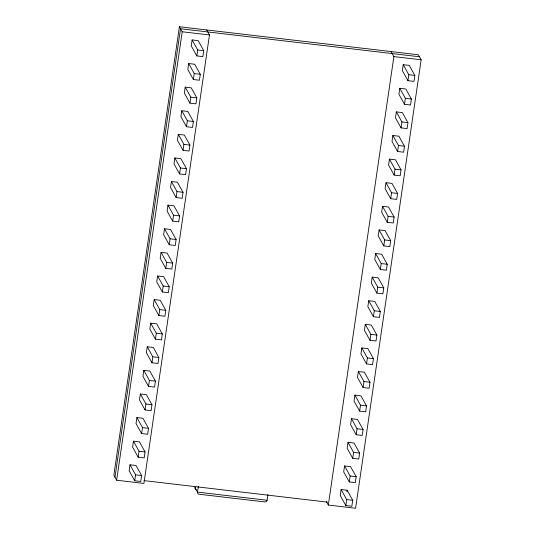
<?xml version="1.0" encoding="UTF-8"?>
<svg xmlns="http://www.w3.org/2000/svg" width="535" height="535" viewBox="0 0 535 535"><rect width="100%" height="100%" fill="white"/><g stroke="black" fill="none" stroke-linecap="round" stroke-linejoin="round"><path stroke-width="0.8" d="M326.323 501.462L328.316 505.053L355.588 508.25L421.152 59.793L418.357 54.771L179.412 26.75L113.848 475.207L116.643 480.229L143.908 483.426L209.479 34.969L206.684 29.947M114.965 477.213L180.536 28.756L419.493 56.784M116.643 480.229L182.214 31.772L179.412 26.75M129.998 464.781L129.129 470.726L134.72 480.778L140.738 481.48L141.608 475.535L136.017 465.49L129.998 464.781L135.589 474.826L134.72 480.778M133.449 441.181L132.58 447.126L138.17 457.171L144.196 457.88L145.065 451.928L139.475 441.883L133.449 441.181L139.04 451.226L138.17 457.171M136.9 417.574L136.03 423.526L141.621 433.571L147.647 434.273L148.516 428.328L142.925 418.283L136.9 417.574L142.491 427.619L141.621 433.571M140.351 393.974L139.481 399.919L145.072 409.964L151.097 410.673L151.967 404.728L146.376 394.676L140.351 393.974L145.941 404.019L145.072 409.964M143.801 370.367L142.932 376.319L148.523 386.364L154.548 387.066L155.417 381.121L149.827 371.076L143.801 370.367L149.392 380.418L148.523 386.364M147.252 346.767L146.383 352.712L151.973 362.757L157.999 363.466L158.868 357.52L153.277 347.476L147.252 346.767L152.843 356.812L151.973 362.757M150.703 323.167L149.833 329.112L155.424 339.157L161.45 339.865L162.319 333.914L156.728 323.869L150.703 323.167L156.294 333.211L155.424 339.157M154.154 299.56L153.284 305.512L158.875 315.556L164.9 316.259L165.77 310.313L160.179 300.269L154.154 299.56L159.751 309.604L158.875 315.556M157.611 275.96L156.735 281.905L162.332 291.95L168.351 292.658L169.22 286.707L163.63 276.662L157.611 275.96L163.202 286.004L162.332 291.95M161.062 252.353L160.192 258.305L165.783 268.349L171.802 269.051L172.671 263.106L167.081 253.062L161.062 252.353L166.652 262.397L165.783 268.349M164.512 228.753L163.643 234.698L169.234 244.742L175.253 245.451L176.122 239.506L170.531 229.462L164.512 228.753L170.103 238.797L169.234 244.742M167.963 205.152L167.094 211.098L172.685 221.142L178.703 221.851L179.573 215.899L173.982 205.855L167.963 205.152L173.554 215.197L172.685 221.142M171.414 181.546L170.545 187.491L176.135 197.542L182.154 198.244L183.023 192.299L177.433 182.254L171.414 181.546L177.005 191.59L176.135 197.542M174.865 157.945L173.995 163.891L179.586 173.935L185.605 174.644L186.474 168.692L180.883 158.648L174.865 157.945L180.455 167.99L179.586 173.935M178.315 134.338L177.446 140.29L183.037 150.335L189.056 151.037L189.925 145.092L184.334 135.047L178.315 134.338L183.906 144.383L183.037 150.335M181.766 110.738L180.897 116.683L186.488 126.728L192.506 127.437L193.376 121.492L187.785 111.44L181.766 110.738L187.357 120.783L186.488 126.728M185.217 87.131L184.348 93.083L189.938 103.128L195.957 103.83L196.826 97.885L191.236 87.84L185.217 87.131L190.808 97.183L189.938 103.128M188.668 63.531L187.798 69.476L193.389 79.521L199.408 80.23L200.277 74.285L194.686 64.24L188.668 63.531L194.258 73.576L193.389 79.521M192.118 39.931L191.249 45.876L196.84 55.921L202.859 56.63L203.728 50.678L198.137 40.633L192.118 39.931L197.709 49.976L196.84 55.921M198.338 486.362L197.475 492.621L197.876 493.698L198.839 494.2L264.992 501.944L266.243 501.603L266.998 500.707L267.955 494.521M328.316 505.053L393.887 56.596L391.092 51.574M341.109 489.538L340.24 495.484L345.831 505.535L351.856 506.237L352.726 500.292L347.135 490.247L341.109 489.538L346.7 499.583L345.831 505.535M344.56 465.938L343.691 471.883L349.281 481.928L355.307 482.637L356.176 476.685L350.585 466.64L344.56 465.938L350.151 475.983L349.281 481.928M348.011 442.331L347.141 448.283L352.732 458.328L358.758 459.03L359.627 453.085L354.036 443.04L348.011 442.331L353.602 452.376L352.732 458.328M351.462 418.731L350.592 424.676L356.183 434.721L362.208 435.43L363.078 429.485L357.487 419.433L351.462 418.731L357.052 428.776L356.183 434.721M354.912 395.124L354.043 401.076L359.634 411.121L365.659 411.823L366.529 405.878L360.938 395.833L354.912 395.124L360.51 405.176L359.634 411.121M358.37 371.524L357.5 377.469L363.091 387.514L369.11 388.223L369.979 382.278L364.388 372.233L358.37 371.524L363.96 381.569L363.091 387.514M361.82 347.924L360.951 353.869L366.542 363.914L372.561 364.623L373.43 358.671L367.839 348.626L361.82 347.924L367.411 357.968L366.542 363.914M365.271 324.317L364.402 330.269L369.993 340.313L376.011 341.016L376.881 335.07L371.29 325.026L365.271 324.317L370.862 334.362L369.993 340.313M368.722 300.717L367.853 306.662L373.443 316.707L379.462 317.415L380.332 311.464L374.741 301.419L368.722 300.717L374.313 310.761L373.443 316.707M372.173 277.11L371.303 283.062L376.894 293.106L382.913 293.809L383.782 287.863L378.191 277.819L372.173 277.11L377.763 287.155L376.894 293.106M375.623 253.51L374.754 259.455L380.345 269.5L386.364 270.208L387.233 264.263L381.642 254.219L375.623 253.51L381.214 263.554L380.345 269.5M379.074 229.91L378.205 235.855L383.796 245.899L389.814 246.602L390.684 240.656L385.093 230.612L379.074 229.91L384.665 239.954L383.796 245.899M382.525 206.303L381.656 212.248L387.246 222.292L393.265 223.001L394.135 217.056L388.544 207.012L382.525 206.303L388.116 216.347L387.246 222.292M385.976 182.702L385.106 188.648L390.697 198.692L396.716 199.401L397.585 193.449L391.994 183.405L385.976 182.702L391.566 192.747L390.697 198.692M389.427 159.096L388.557 165.047L394.148 175.092L400.167 175.794L401.036 169.849L395.445 159.804L389.427 159.096L395.017 169.14L394.148 175.092M392.877 135.495L392.008 141.441L397.599 151.485L403.617 152.194L404.487 146.249L398.896 136.198L392.877 135.495L398.468 145.54L397.599 151.485M396.328 111.889L395.459 117.84L401.049 127.885L407.068 128.587L407.938 122.642L402.347 112.597L396.328 111.889L401.919 121.94L401.049 127.885M399.779 88.288L398.909 94.234L404.5 104.278L410.519 104.987L411.395 99.042L405.797 88.997L399.779 88.288L405.369 98.333L404.5 104.278M403.229 64.688L402.36 70.633L407.951 80.678L413.976 81.387L414.846 75.435L409.255 65.39L403.229 64.688L408.82 74.733L407.951 80.678M346.914 491.732L347.135 490.247M182.214 31.772L209.479 34.969M393.887 56.596L421.152 59.793M197.709 49.976L203.728 50.678M408.82 74.733L414.846 75.435M194.258 73.576L200.277 74.285M405.369 98.333L411.395 99.042M190.808 97.183L196.826 97.885M401.919 121.94L407.938 122.642M187.357 120.783L193.376 121.492M398.468 145.54L404.487 146.249M183.906 144.383L189.925 145.092M395.017 169.14L401.036 169.849M180.455 167.99L186.474 168.692M391.566 192.747L397.585 193.449M177.005 191.59L183.023 192.299M388.116 216.347L394.135 217.056M173.554 215.197L179.573 215.899M384.665 239.954L390.684 240.656M170.103 238.797L176.122 239.506M381.214 263.554L387.233 264.263M166.652 262.397L172.671 263.106M377.763 287.155L383.782 287.863M163.202 286.004L169.22 286.707M374.313 310.761L380.332 311.464M159.751 309.604L165.77 310.313M370.862 334.362L376.881 335.07M156.294 333.211L162.319 333.914M367.411 357.968L373.43 358.671M152.843 356.812L158.868 357.52M363.96 381.569L369.979 382.278M149.392 380.418L155.417 381.121M360.51 405.176L366.529 405.878M145.941 404.019L151.967 404.728M357.052 428.776L363.078 429.485M142.491 427.619L148.516 428.328M353.602 452.376L359.627 453.085M139.04 451.226L145.065 451.928M350.151 475.983L356.176 476.685M135.589 474.826L141.608 475.535M346.7 499.583L352.726 500.292M144.002 480.624L327.373 502.124M267.112 500.272L197.495 492.106L194.981 487.586A2.394 0.461 8.3 0 1 195.636 487.298M196.151 489.92A2.394 2.321 -29.1 0 1 194.981 487.586"/></g></svg>
